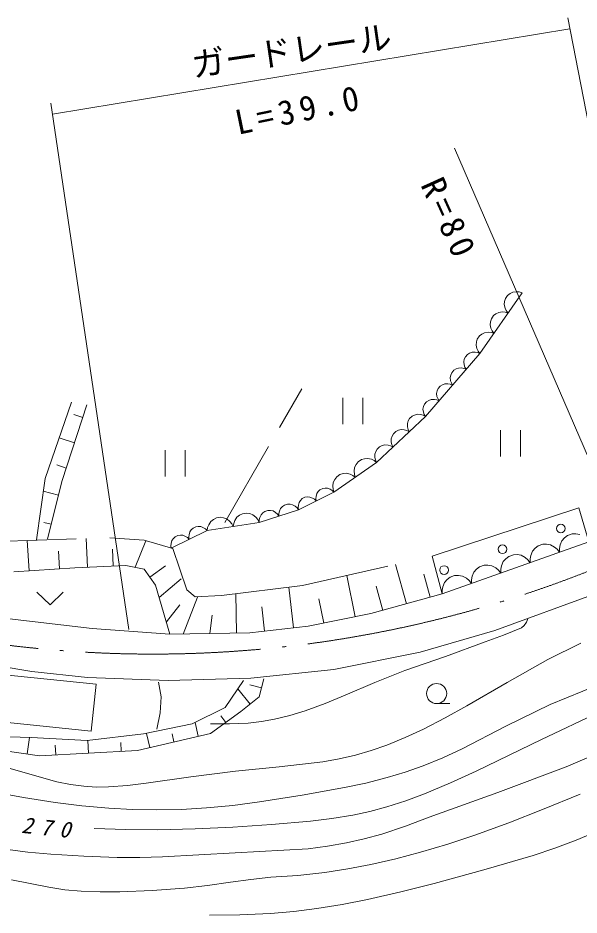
# Model space of a CAD drawing. Units: millimetres, scale not verified. Extents: x -625 to 700834, y -625 to 365006.
# Drawn here: x 176691 to 215090, y 225426 to 286832 of the extents above; entities that cross this region are included whole.
import ezdxf
from ezdxf.enums import TextEntityAlignment as Align

# ---------------------------------------------------------------- set-up
doc = ezdxf.new("R2010")
doc.units = ezdxf.units.MM
doc.header["$LTSCALE"] = 1000
for name, pattern in [('DASHED', [7.5, 6, -1.5]), ('DASHED_SPACED', [12, 6, -6]), ('LONG_DASHED_DOTTED', [15.25, 12, -1.5, 0.25, -1.5])]:
    doc.linetypes.add(name, pattern=pattern)
doc.layers.add('S-SUV', color=7, linetype='Continuous', lineweight=13)
doc.styles.add('ＭＳ ゴシック', font='')
doc.styles.get('ＭＳ ゴシック').set_extended_font_data('MS Gothic')

msp = doc.modelspace()

# ---------------------------------------------------------------- linework, layer by layer
at = {"layer": 'S-SUV'}
for p, q in [((214321, 286832), (220919, 252863)), ((179060, 280255), (214466, 286083)), ((184286, 244978), (178948, 281009)), ((206556, 277922), (218566, 250149)), ((208299, 263858), (211194, 268024)), ((210203, 267842), (210053, 267627)), ((210368, 267969), (210203, 267842)), ((210558, 268064), (210368, 267969)), ((210805, 268094), (210558, 268064)), ((210998, 268083), (210805, 268094)), ((211194, 268024), (210998, 268083)), ((209992, 267428), (209969, 267217)), ((209969, 267217), (210028, 266976)), ((210053, 267627), (209992, 267428)), ((209403, 266581), (209238, 266454)), ((209593, 266676), (209403, 266581)), ((209840, 266705), (209593, 266676)), ((210033, 266694), (209840, 266705)), ((210028, 266976), (210108, 266802)), ((210229, 266635), (210033, 266694)), ((210108, 266802), (210229, 266635)), ((209027, 266039), (209004, 265829)), ((209088, 266239), (209027, 266039)), ((209238, 266454), (209088, 266239)), ((208628, 265287), (208438, 265192)), ((208875, 265316), (208628, 265287)), ((209068, 265306), (208875, 265316)), ((209004, 265829), (209063, 265587)), ((209063, 265587), (209143, 265413)), ((209264, 265247), (209068, 265306)), ((209143, 265413), (209264, 265247)), ((208123, 264850), (208062, 264651)), ((208273, 265065), (208123, 264850)), ((208438, 265192), (208273, 265065)), ((208062, 264651), (208039, 264440)), ((208039, 264440), (208098, 264199)), ((208098, 264199), (208178, 264025)), ((204576, 259545), (208299, 263858)), ((207239, 263465), (207202, 263290)), ((207308, 263626), (207239, 263465)), ((207453, 263793), (207308, 263626)), ((207602, 263885), (207453, 263793)), ((207769, 263948), (207602, 263885)), ((207979, 263951), (207769, 263948)), ((208140, 263925), (207979, 263951)), ((208299, 263858), (208140, 263925)), ((208178, 264025), (208299, 263858)), ((206839, 262870), (206672, 262807)), ((207048, 262872), (206839, 262870)), ((207209, 262846), (207048, 262872)), ((207202, 263290), (207230, 263083)), ((207368, 262780), (207209, 262846)), ((207230, 263083), (207281, 262930)), ((207281, 262930), (207368, 262780)), ((206309, 262386), (206271, 262212)), ((206271, 262212), (206299, 262004)), ((206378, 262548), (206309, 262386)), ((206522, 262715), (206378, 262548)), ((206672, 262807), (206522, 262715)), ((205591, 261637), (205447, 261470)), ((205741, 261729), (205591, 261637)), ((205908, 261791), (205741, 261729)), ((206117, 261794), (205908, 261791)), ((206278, 261768), (206117, 261794)), ((206437, 261701), (206278, 261768)), ((206299, 262004), (206351, 261852)), ((206351, 261852), (206437, 261701)), ((205378, 261308), (205340, 261133)), ((205340, 261133), (205368, 260926)), ((205447, 261470), (205378, 261308)), ((198921, 260838), (198921, 259038)), ((200302, 259038), (200302, 260838)), ((204516, 260391), (204447, 260230)), ((204661, 260558), (204516, 260391)), ((204810, 260650), (204661, 260558)), ((204977, 260713), (204810, 260650)), ((205187, 260716), (204977, 260713)), ((205348, 260690), (205187, 260716)), ((205507, 260623), (205348, 260690)), ((205368, 260926), (205420, 260773)), ((205420, 260773), (205507, 260623)), ((181409, 260347), (179718, 255162)), ((204447, 260230), (204410, 260055)), ((204410, 260055), (204438, 259848)), ((204438, 259848), (204489, 259695)), ((181127, 259483), (180516, 259682)), ((201238, 256413), (204576, 259545)), ((203403, 259245), (203344, 259063)), ((203495, 259409), (203403, 259245)), ((203667, 259571), (203495, 259409)), ((203837, 259652), (203667, 259571)), ((204022, 259700), (203837, 259652)), ((204246, 259679), (204022, 259700)), ((204414, 259634), (204246, 259679)), ((204576, 259545), (204414, 259634)), ((204489, 259695), (204576, 259545)), ((202555, 258527), (202382, 258365)), ((202725, 258608), (202555, 258527)), ((202910, 258656), (202725, 258608)), ((203133, 258636), (202910, 258656)), ((203301, 258590), (203133, 258636)), ((203463, 258501), (203301, 258590)), ((203344, 259063), (203350, 258839)), ((203350, 258839), (203388, 258671)), ((203388, 258671), (203463, 258501)), ((209710, 258612), (209710, 256812)), ((211092, 256812), (211092, 258612)), ((180563, 257754), (179514, 258096)), ((202291, 258201), (202231, 258019)), ((202231, 258019), (202237, 257795)), ((202382, 258365), (202291, 258201)), ((201269, 257322), (201178, 257157)), ((201442, 257483), (201269, 257322)), ((201612, 257564), (201442, 257483)), ((201797, 257612), (201612, 257564)), ((202020, 257592), (201797, 257612)), ((202189, 257546), (202020, 257592)), ((202350, 257457), (202189, 257546)), ((202237, 257795), (202275, 257627)), ((202275, 257627), (202350, 257457)), ((186761, 257242), (186761, 255442)), ((188143, 255442), (188143, 257242)), ((200624, 256686), (200402, 256662)), ((200878, 256624), (200624, 256686)), ((201178, 257157), (201118, 256976)), ((201118, 256976), (201124, 256751)), ((201124, 256751), (201162, 256583)), ((180000, 256026), (179352, 256237)), ((198313, 254375), (201238, 256413)), ((199732, 256064), (199701, 255804)), ((199831, 256264), (199732, 256064)), ((199965, 256439), (199831, 256264)), ((200192, 256597), (199965, 256439)), ((200402, 256662), (200192, 256597)), ((201066, 256543), (200878, 256624)), ((201238, 256413), (201066, 256543)), ((201162, 256583), (201238, 256413)), ((198729, 255577), (198503, 255419)), ((198939, 255642), (198729, 255577)), ((199161, 255667), (198939, 255642)), ((199416, 255605), (199161, 255667)), ((199603, 255524), (199416, 255605)), ((199775, 255394), (199603, 255524)), ((199701, 255804), (199717, 255603)), ((199717, 255603), (199775, 255394)), ((179718, 255162), (178703, 251178)), ((198269, 255045), (198239, 254785)), ((198369, 255245), (198269, 255045)), ((198503, 255419), (198369, 255245)), ((179464, 254166), (178427, 254430)), ((195890, 253163), (198313, 254375)), ((197142, 254278), (197091, 254085)), ((197239, 254417), (197142, 254278)), ((197359, 254534), (197239, 254417)), ((197547, 254627), (197359, 254534)), ((197712, 254653), (197547, 254627)), ((197881, 254647), (197712, 254653)), ((198066, 254573), (197881, 254647)), ((198198, 254491), (198066, 254573)), ((198313, 254375), (198198, 254491)), ((198239, 254785), (198254, 254584)), ((198254, 254584), (198313, 254375)), ((195931, 253672), (195880, 253480)), ((196028, 253811), (195931, 253672)), ((196148, 253928), (196028, 253811)), ((196335, 254022), (196148, 253928)), ((196500, 254048), (196335, 254022)), ((196670, 254041), (196500, 254048)), ((196855, 253967), (196670, 254041)), ((196986, 253886), (196855, 253967)), ((197102, 253769), (196986, 253886)), ((197091, 254085), (197080, 253932)), ((197080, 253932), (197102, 253769)), ((193202, 252307), (195890, 253163)), ((193590, 253052), (193448, 252951)), ((193798, 253118), (193590, 253052)), ((193972, 253118), (193798, 253118)), ((194146, 253085), (193972, 253118)), ((194324, 252979), (194146, 253085)), ((194586, 253062), (194550, 252907)), ((194670, 253252), (194586, 253062)), ((194792, 253380), (194670, 253252)), ((194934, 253480), (194792, 253380)), ((195142, 253547), (194934, 253480)), ((195316, 253547), (195142, 253547)), ((195490, 253513), (195316, 253547)), ((195668, 253407), (195490, 253513)), ((195791, 253302), (195668, 253407)), ((195890, 253163), (195791, 253302)), ((195880, 253480), (195869, 253327)), ((195869, 253327), (195890, 253163)), ((205044, 250001), (215071, 253299)), ((215762, 250974), (215071, 253299)), ((190070, 252506), (189891, 252367)), ((190269, 252606), (190070, 252506)), ((190545, 252650), (190269, 252606)), ((190765, 252617), (190545, 252650)), ((190979, 252541), (190765, 252617)), ((191184, 252373), (190979, 252541)), ((191532, 252428), (191457, 252238)), ((191674, 252652), (191532, 252428)), ((191853, 252791), (191674, 252652)), ((192052, 252891), (191853, 252791)), ((192328, 252935), (192052, 252891)), ((192549, 252902), (192328, 252935)), ((192762, 252826), (192549, 252902)), ((192967, 252658), (192762, 252826)), ((193102, 252501), (192967, 252658)), ((193202, 252307), (193102, 252501)), ((193206, 252478), (193202, 252307)), ((193242, 252634), (193206, 252478)), ((193326, 252824), (193242, 252634)), ((193448, 252951), (193326, 252824)), ((194446, 252873), (194324, 252979)), ((194546, 252735), (194446, 252873)), ((194550, 252907), (194546, 252735)), ((178957, 252174), (178463, 252300)), ((188555, 251790), (188456, 251651)), ((188676, 251906), (188555, 251790)), ((188866, 251999), (188676, 251906)), ((189033, 252023), (188866, 251999)), ((189203, 252015), (189033, 252023)), ((189388, 251939), (189203, 252015)), ((189520, 251855), (189388, 251939)), ((189635, 251737), (189520, 251855)), ((189635, 251737), (193202, 252307)), ((189673, 251953), (189635, 251737)), ((189748, 252143), (189673, 251953)), ((189891, 252367), (189748, 252143)), ((191319, 252216), (191184, 252373)), ((191418, 252022), (191319, 252216)), ((191457, 252238), (191418, 252022)), ((181459, 249240), (181369, 251196)), ((187184, 250543), (189635, 251737)), ((187330, 251193), (187231, 251054)), ((187451, 251310), (187330, 251193)), ((187641, 251402), (187451, 251310)), ((187807, 251426), (187641, 251402)), ((187978, 251418), (187807, 251426)), ((188163, 251342), (187978, 251418)), ((188295, 251258), (188163, 251342)), ((188409, 251140), (188295, 251258)), ((188402, 251458), (188390, 251304)), ((188390, 251304), (188409, 251140)), ((188456, 251651), (188402, 251458)), ((214093, 251246), (213915, 251047)), ((214302, 251405), (214093, 251246)), ((214614, 251516), (214302, 251405)), ((214877, 251525), (214614, 251516)), ((215140, 251483), (214877, 251525)), ((177457, 248983), (177314, 251055)), ((184706, 249232), (185440, 251050)), ((187177, 250861), (187165, 250708)), ((187165, 250708), (187184, 250543)), ((187231, 251054), (187177, 250861)), ((215762, 250974), (205718, 247404)), ((212293, 250691), (212084, 250532)), ((212605, 250802), (212293, 250691)), ((212868, 250811), (212605, 250802)), ((213131, 250769), (212868, 250811)), ((213406, 250617), (213131, 250769)), ((213596, 250464), (213406, 250617)), ((213798, 250756), (213752, 250520)), ((213915, 251047), (213798, 250756)), ((179543, 249128), (179460, 250327)), ((183207, 249320), (183154, 250474)), ((205044, 250001), (205718, 247404)), ((210285, 249977), (210075, 249818)), ((210596, 250088), (210285, 249977)), ((210859, 250097), (210596, 250088)), ((211123, 250055), (210859, 250097)), ((211397, 249903), (211123, 250055)), ((211789, 250042), (211743, 249806)), ((211906, 250333), (211789, 250042)), ((212084, 250532), (211906, 250333)), ((213753, 250260), (213596, 250464)), ((213752, 250520), (213753, 250260)), ((184080, 249360), (180585, 249200)), ((185331, 249104), (184080, 249360)), ((185716, 248558), (186795, 249320)), ((203281, 246731), (202535, 249431)), ((208587, 249374), (208276, 249263)), ((208850, 249383), (208587, 249374)), ((209114, 249341), (208850, 249383)), ((209388, 249189), (209114, 249341)), ((209780, 249329), (209734, 249092)), ((209897, 249619), (209780, 249329)), ((210075, 249818), (209897, 249619)), ((211587, 249750), (211397, 249903)), ((211745, 249546), (211587, 249750)), ((211743, 249806), (211745, 249546)), ((180585, 249200), (176414, 248911)), ((186101, 248013), (185331, 249104)), ((204906, 247180), (204470, 248755)), ((207888, 248905), (207771, 248615)), ((208066, 249104), (207888, 248905)), ((208276, 249263), (208066, 249104)), ((209578, 249036), (209388, 249189)), ((209736, 248832), (209578, 249036)), ((209734, 249092), (209736, 248832)), ((186349, 247172), (187853, 248436)), ((199770, 245841), (199199, 248672)), ((205879, 248191), (205762, 247901)), ((206057, 248390), (205879, 248191)), ((206267, 248550), (206057, 248390)), ((206578, 248660), (206267, 248550)), ((206841, 248669), (206578, 248660)), ((207105, 248627), (206841, 248669)), ((207379, 248475), (207105, 248627)), ((207569, 248322), (207379, 248475)), ((207727, 248118), (207569, 248322)), ((207771, 248615), (207725, 248378)), ((207725, 248378), (207727, 248118)), ((177991, 247521), (178891, 246671)), ((178891, 246671), (179791, 247521)), ((187095, 244647), (186101, 248013)), ((195553, 245079), (195238, 247869)), ((201656, 246282), (201196, 247947)), ((205762, 247901), (205716, 247664)), ((205716, 247664), (205718, 247404)), ((188007, 244663), (188979, 247190)), ((191659, 244727), (191611, 247429)), ((197622, 245408), (197286, 247075)), ((205718, 247404), (200844, 246057)), ((209320, 244896), (216188, 247404)), ((186846, 245488), (187773, 246667)), ((193565, 244855), (193378, 246519)), ((174787, 245861), (181764, 245050)), ((189833, 244695), (189984, 245943)), ((200844, 246057), (196547, 245192)), ((211543, 245598), (211591, 245725)), ((181764, 245050), (187095, 244647)), ((196547, 245192), (192571, 244743)), ((209917, 244573), (211142, 245082)), ((211142, 245082), (211335, 245257)), ((211335, 245257), (211486, 245478)), ((211486, 245478), (211543, 245598)), ((192571, 244743), (187095, 244647)), ((204221, 243415), (209320, 244896)), ((208675, 244123), (209917, 244573)), ((205946, 243124), (208675, 244123)), ((212962, 242911), (215202, 244032)), ((169144, 243497), (177630, 242099)), ((198299, 242223), (204221, 243415)), ((203170, 242172), (205946, 243124)), ((210175, 241353), (212962, 242911)), ((182035, 241241), (174464, 242002)), ((177630, 242099), (181455, 241688)), ((192640, 241647), (198299, 242223)), ((201116, 241351), (203170, 242172)), ((181455, 241688), (186965, 241482)), ((186965, 241482), (192640, 241647)), ((193523, 241600), (193201, 240353)), ((199082, 240472), (201116, 241351)), ((207415, 239741), (210175, 241353)), ((213103, 239835), (217719, 241722)), ((181711, 238024), (182035, 241241)), ((192578, 239851), (191728, 240905)), ((193362, 240977), (192552, 241186)), ((193201, 240353), (191955, 239348)), ((197727, 239915), (199082, 240472)), ((196345, 239411), (197727, 239915)), ((205344, 239897), (206239, 239897)), ((205939, 238919), (207415, 239741)), ((210085, 238348), (213103, 239835)), ((212529, 237444), (217040, 239590)), ((191955, 239348), (189864, 237860)), ((190909, 238604), (190580, 239067)), ((194259, 238833), (195308, 239092)), ((195308, 239092), (196345, 239411)), ((204435, 238150), (205939, 238919)), ((174140, 238785), (181711, 238024)), ((189033, 237666), (188814, 238602)), ((189871, 238515), (191162, 238508)), ((191162, 238508), (192447, 238562)), ((192447, 238562), (193357, 238667)), ((193357, 238667), (194259, 238833)), ((207089, 236804), (210085, 238348)), ((189864, 237860), (184877, 236694)), ((185708, 236888), (185481, 237861)), ((187370, 237277), (187240, 237833)), ((203192, 237578), (204435, 238150)), ((177317, 236453), (177479, 237583)), ((179281, 236392), (179245, 237053)), ((181519, 236513), (181473, 237384)), ((183758, 236634), (183725, 237237)), ((200871, 236687), (201925, 237060)), ((201925, 237060), (203192, 237578)), ((208045, 235268), (212529, 237444)), ((178162, 236332), (174784, 236815)), ((184877, 236694), (178162, 236332)), ((199800, 236372), (200871, 236687)), ((205762, 236196), (207089, 236804)), ((194571, 235568), (197561, 235921)), ((197561, 235921), (198682, 236116)), ((198682, 236116), (199800, 236372)), ((204411, 235643), (205762, 236196)), ((214207, 235571), (216125, 236399)), ((175900, 235519), (179356, 234555)), ((188516, 234896), (191577, 235276)), ((191577, 235276), (194571, 235568)), ((201969, 234831), (203198, 235208)), ((203198, 235208), (204411, 235643)), ((206295, 234471), (208045, 235268)), ((209529, 233817), (214207, 235571)), ((185468, 234457), (188516, 234896)), ((200509, 234462), (201969, 234831)), ((179356, 234555), (180277, 234367)), ((180277, 234367), (181204, 234238)), ((181204, 234238), (182048, 234187)), ((182048, 234187), (182894, 234197)), ((182894, 234197), (184182, 234297)), ((184182, 234297), (185468, 234457)), ((196134, 233632), (199032, 234151)), ((199032, 234151), (200509, 234462)), ((204521, 233729), (206295, 234471)), ((174898, 233872), (177062, 233475)), ((177062, 233475), (179246, 233135)), ((193229, 233173), (196134, 233632)), ((203227, 233248), (204521, 233729)), ((204841, 232118), (209529, 233817)), ((212599, 232651), (215172, 233698)), ((179246, 233135), (181070, 232907)), ((181070, 232907), (182900, 232739)), ((182900, 232739), (184528, 232654)), ((187880, 232662), (189588, 232756)), ((189588, 232756), (191407, 232934)), ((191407, 232934), (193229, 233173)), ((200771, 232518), (201926, 232829)), ((201926, 232829), (203227, 233248)), ((184528, 232654), (186169, 232628)), ((186169, 232628), (187880, 232662)), ((198173, 232030), (199612, 232268)), ((199612, 232268), (200771, 232518)), ((203222, 231512), (204841, 232118)), ((210282, 231745), (212599, 232651)), ((191392, 231452), (194052, 231621)), ((194052, 231621), (196722, 231851)), ((196722, 231851), (198173, 232030)), ((201594, 230967), (203222, 231512)), ((207953, 230898), (210282, 231745)), ((214887, 230546), (217289, 231561)), ((181916, 231350), (184083, 231277)), ((184083, 231277), (186251, 231265)), ((186251, 231265), (188818, 231328)), ((188818, 231328), (191392, 231452)), ((200389, 230635), (201594, 230967)), ((206105, 230281), (207953, 230898)), ((197866, 230132), (199178, 230363)), ((199178, 230363), (200389, 230635)), ((204237, 229720), (206105, 230281)), ((213431, 229994), (214887, 230546)), ((175820, 229938), (177376, 229740)), ((177376, 229740), (178941, 229602)), ((186585, 229406), (191561, 229679)), ((191561, 229679), (196546, 229961)), ((196546, 229961), (197866, 230132)), ((202545, 229274), (204237, 229720)), ((211956, 229500), (213431, 229994)), ((178941, 229602), (181207, 229454)), ((181207, 229454), (183483, 229366)), ((183483, 229366), (185030, 229356)), ((185030, 229356), (186585, 229406)), ((200849, 228889), (202545, 229274)), ((208569, 228515), (211956, 229500)), ((197686, 228341), (199267, 228584)), ((199267, 228584), (200849, 228889)), ((205172, 227589), (208569, 228515)), ((176245, 227830), (178794, 227324)), ((191239, 227671), (192620, 227870)), ((192620, 227870), (194008, 228009)), ((194008, 228009), (195848, 228145)), ((195848, 228145), (197686, 228341)), ((178794, 227324), (179899, 227160)), ((185867, 227117), (188080, 227277)), ((188080, 227277), (189659, 227444)), ((189659, 227444), (191239, 227671)), ((202897, 227007), (205172, 227589)), ((179899, 227160), (181011, 227057)), ((181011, 227057), (182327, 227008)), ((182327, 227008), (183657, 227019)), ((183657, 227019), (185867, 227117)), ((200619, 226485), (202897, 227007)), ((197137, 225866), (198883, 226146)), ((198883, 226146), (200619, 226485)), ((189798, 225426), (191884, 225451)), ((191884, 225451), (193978, 225536)), ((193978, 225536), (195560, 225671)), ((195560, 225671), (197137, 225866))]:
    msp.add_line(p, q, dxfattribs=at)
at = {"layer": 'S-SUV', "linetype": 'DASHED'}
for p, q in [((190838, 252293), (196123, 261452)), ((186317, 241372), (186494, 240373)), ((186494, 240373), (186435, 239258)), ((186435, 239258), (186200, 238142))]:
    msp.add_line(p, q, dxfattribs=at)
at = {"layer": 'S-SUV', "linetype": 'DASHED_SPACED'}
for p, q in [((178553, 255312), (180357, 260535)), ((177952, 251103), (178553, 255312)), ((174683, 250963), (182984, 251252)), ((182984, 251252), (185325, 251092)), ((185325, 251092), (187281, 250514)), ((187281, 250514), (188243, 247693)), ((196163, 247981), (205044, 250001)), ((188243, 247693), (188820, 247212)), ((190615, 247308), (196163, 247981)), ((188820, 247212), (190615, 247308)), ((190869, 239630), (192116, 241479)), ((188617, 238504), (190869, 239630)), ((185279, 237820), (188617, 238504)), ((175146, 237659), (177599, 237579)), ((181419, 237378), (185279, 237820)), ((177599, 237579), (181419, 237378))]:
    msp.add_line(p, q, dxfattribs=at)
at = {"layer": 'S-SUV'}
for centre, radius in [((213847, 251885), 298), ((209849, 250464), 298), ((205851, 249043), 298), ((205344, 240586), 688)]:
    msp.add_circle(centre, radius, dxfattribs=at)
at = {"layer": 'S-SUV', "linetype": 'LONG_DASHED_DOTTED'}
msp.add_arc((185928, 324350), 81062, 255.9549, 293.74304, dxfattribs=at)

# ---------------------------------------------------------------- texts
at = {"layer": 'S-SUV', "style": 'ＭＳ ゴシック'}
msp.add_text('ガードレール', height=1686, rotation=8.3, dxfattribs=at).set_placement((188778, 282267), align=Align.BOTTOM_LEFT)
at = {"layer": 'S-SUV', "attachment_point": 7, "style": 'ＭＳ ゴシック'}
for s, insert, char_height, rotation in [('\\T1.3;L=39.0', (191754, 278805), 1686, 11.7), ('\\T1.3;R=80', (204192, 275406), 1686, 294.4), ('\\T1.73;\\Q15;270', (176896, 231040), 1100, 354)]:
    msp.add_mtext(s, dxfattribs=dict(at, insert=insert, char_height=char_height, rotation=rotation))

doc.saveas('drawing.dxf')
